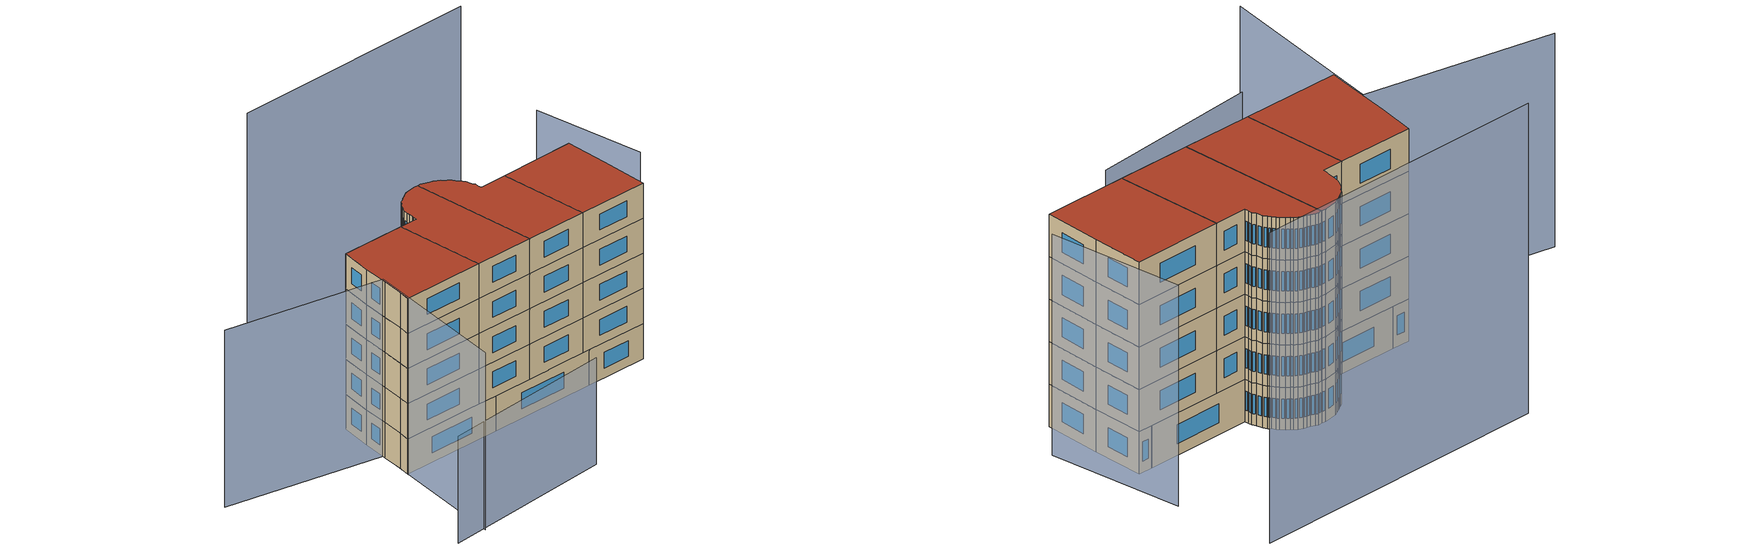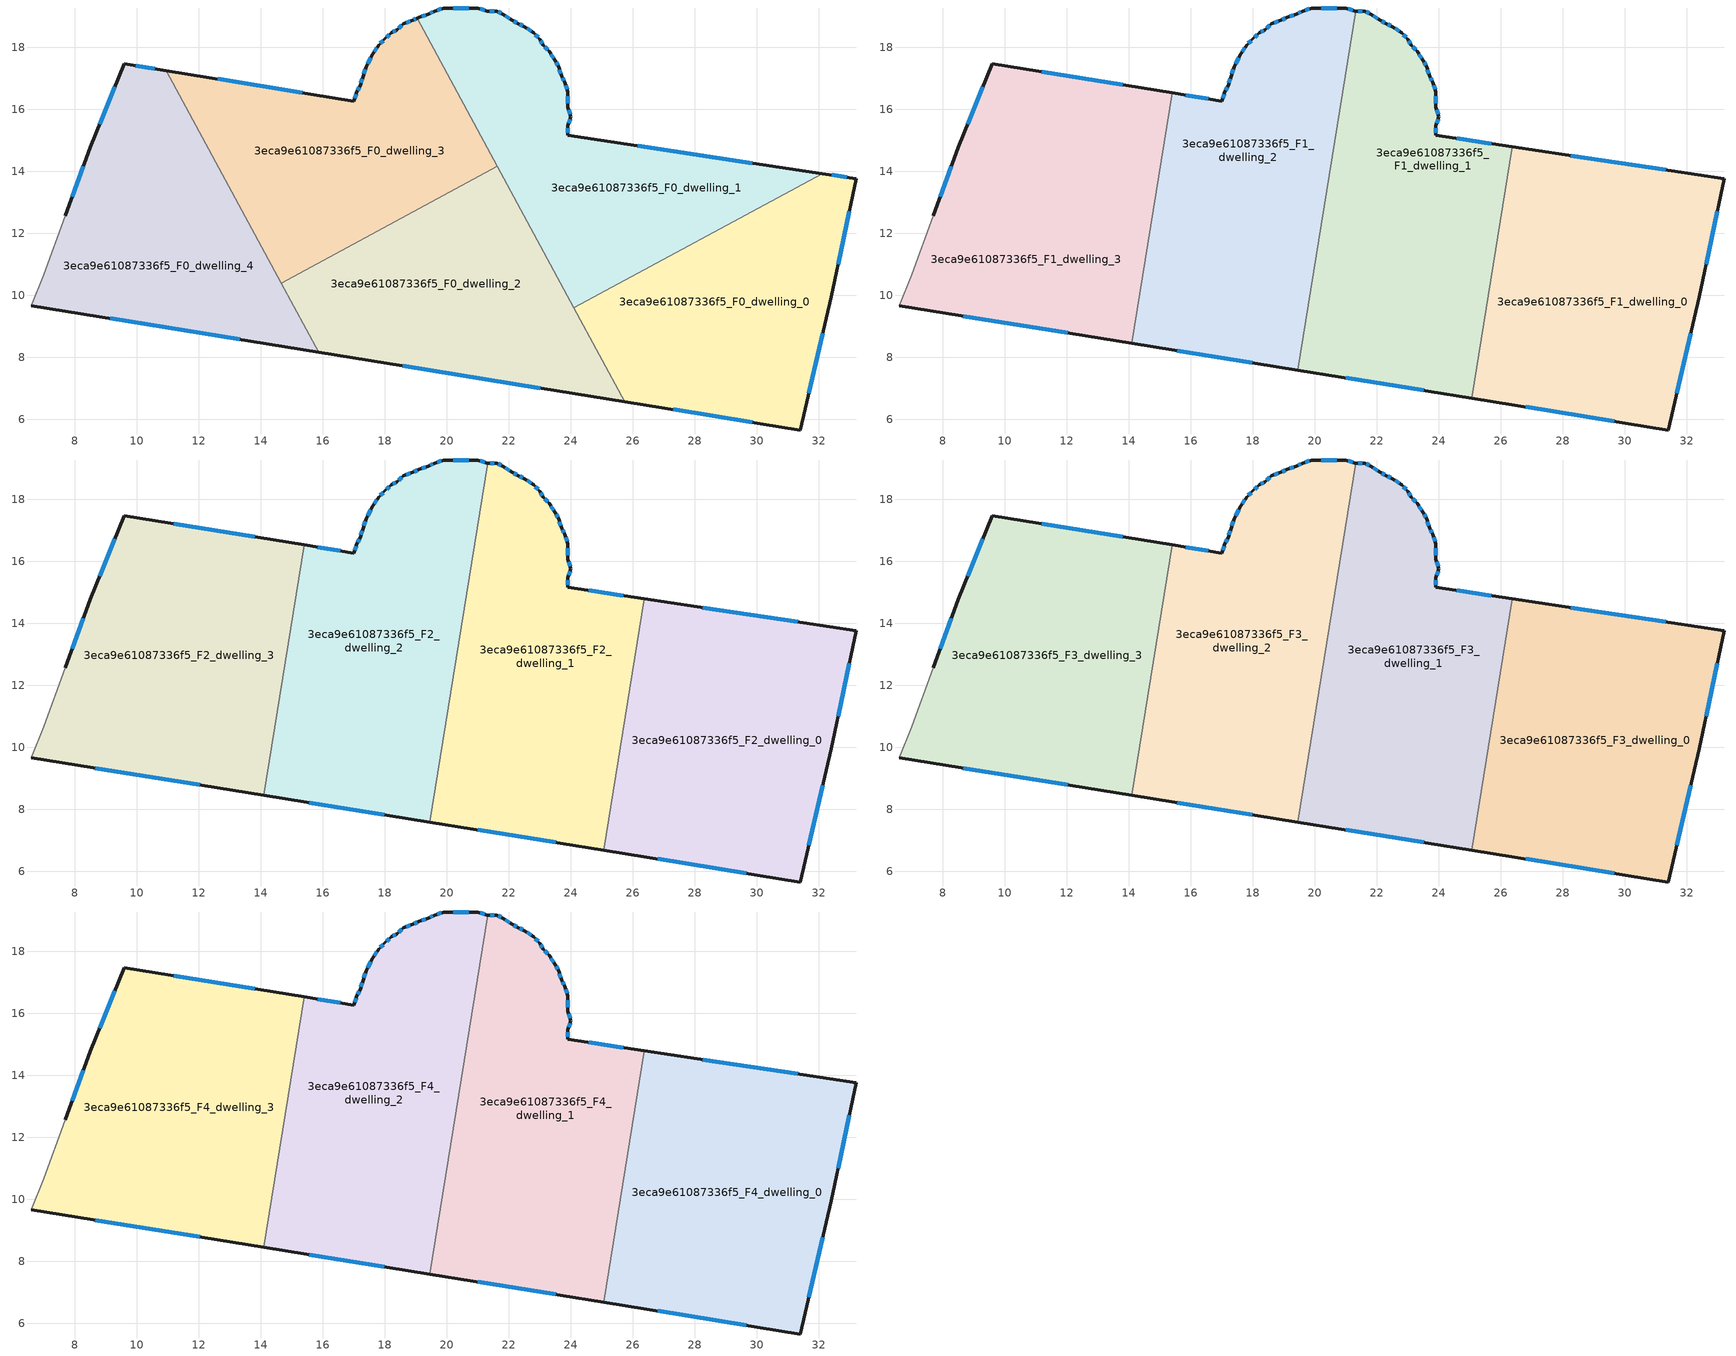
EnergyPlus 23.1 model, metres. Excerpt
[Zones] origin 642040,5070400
3eca9e61087336f5_F0_dwelling_0
 floor ground (EU_floor_Construction): 33.22,13.76 32.42,9.96 31.42,5.65 25.74,6.57 24.11,9.59 32.11,13.92 z0
 wall outside (EU_wall_Construction): 25.74,6.57 31.42,5.65 32.42,9.96 33.22,13.76 32.11,13.92 z0:3
 wall to 3eca9e61087336f5_F0_dwelling_1 (EU_wall_Construction): 32.11,13.92 24.11,9.59 z0:3
 wall to 3eca9e61087336f5_F0_dwelling_2 (EU_wall_Construction): 24.11,9.59 25.74,6.57 z0:3
 window (EU_Window_Construction): 31.69,6.84 32.14,8.77 / 27.31,6.32 29.85,5.9 / 32.91,13.8 32.42,13.88 / 32.64,11 33,12.71 z0.83:2.17
3eca9e61087336f5_F0_dwelling_1
 floor ground (EU_floor_Construction): 32.11,13.92 24.11,9.59 19.05,18.94 19.11,18.97 19.41,19.07 19.61,19.17 19.91,19.26 21.01,19.27 21.31,19.17 21.61,19.17 21.81,19.07 22.11,18.87 22.31,18.76 22.51,18.66 22.81,18.46 23.01,18.26 23.11,18.07 23.31,17.86 23.51,17.56 23.61,17.36 23.71,17.06 23.81,16.86 23.91,16.56 23.91,16.06 24.01,15.76 23.91,15.46 23.91,15.16 z0
 wall outside (EU_wall_Construction): 32.11,13.92 23.91,15.16 23.91,15.46 24.01,15.76 23.91,16.06 23.91,16.56 23.81,16.86 23.71,17.06 23.61,17.36 23.51,17.56 23.31,17.86 23.11,18.07 23.01,18.26 22.81,18.46 22.51,18.66 22.31,18.76 22.11,18.87 21.81,19.07 21.61,19.17 21.31,19.17 21.01,19.27 19.91,19.26 19.61,19.17 19.41,19.07 19.11,18.97 19.05,18.94 z0:3
 wall to 3eca9e61087336f5_F0_dwelling_3 (EU_wall_Construction): 19.05,18.94 21.64,14.16 z0:3
 wall to 3eca9e61087336f5_F0_dwelling_2 (EU_wall_Construction): 21.64,14.16 24.11,9.59 z0:3
 window (EU_Window_Construction): 23.58,17.42 23.54,17.51 / 23.68,17.15 23.64,17.28 / 23.78,16.92 23.74,17.01 / 23.88,16.64 23.84,16.78 / 23.91,16.2 23.91,16.42 / 23.98,15.84 23.94,15.98 / 23.94,15.54 23.98,15.68 / 23.91,15.24 23.91,15.38 / 29.86,14.27 26.17,14.82 / 19.33,19.04 19.19,18.99 / 19.55,19.14 19.47,19.09 / 19.83,19.24 19.69,19.19 / 20.71,19.27 20.21,19.27 / 21.23,19.19 21.09,19.24 / 21.53,19.17 21.39,19.17 / 21.76,19.09 21.67,19.14 / 22.03,18.92 21.89,19.01 / 22.26,18.79 22.17,18.84 / 22.46,18.69 22.37,18.74 / 22.73,18.52 22.59,18.61 / 22.96,18.32 22.87,18.41 / 23.08,18.12 23.04,18.21 / 23.26,17.92 23.17,18.01 / 23.46,17.65 23.37,17.78 z0.83:2.17
3eca9e61087336f5_F0_dwelling_2
 floor ground (EU_floor_Construction): 21.64,14.16 25.74,6.57 15.88,8.16 14.67,10.39 z0
 wall outside (EU_wall_Construction): 15.88,8.16 25.74,6.57 z0:3
 wall to 3eca9e61087336f5_F0_dwelling_3 (EU_wall_Construction): 21.64,14.16 14.67,10.39 z0:3
 wall to 3eca9e61087336f5_F0_dwelling_4 (EU_wall_Construction): 14.67,10.39 15.88,8.16 z0:3
 window (EU_Window_Construction): 18.59,7.72 23.03,7.01 z0.83:2.17
 ceiling adiabatic (EU_roof_Construction): 25.06,6.68 25.21,7.57 21.64,14.16 20.42,13.5 19.46,7.58 z3
3eca9e61087336f5_F0_dwelling_3
 floor ground (EU_floor_Construction): 19.05,18.94 21.64,14.16 14.67,10.39 10.96,17.25 17.01,16.26 17.11,16.56 17.21,16.76 17.31,17.07 17.41,17.37 17.61,17.76 17.81,18.07 18.01,18.27 18.21,18.47 18.41,18.57 18.61,18.76 18.91,18.87 z0
 wall outside (EU_wall_Construction): 19.05,18.94 18.91,18.87 18.61,18.76 18.41,18.57 18.21,18.47 18.01,18.27 17.81,18.07 17.61,17.76 17.41,17.37 17.31,17.07 17.21,16.76 17.11,16.56 17.01,16.26 10.96,17.25 z0:3
 wall to 3eca9e61087336f5_F0_dwelling_4 (EU_wall_Construction): 10.96,17.25 14.67,10.39 z0:3
 window (EU_Window_Construction): 17.08,16.48 17.03,16.35 / 17.18,16.71 17.13,16.62 / 17.28,16.98 17.24,16.85 / 17.38,17.28 17.33,17.15 / 17.55,17.65 17.46,17.48 / 17.75,17.98 17.66,17.85 / 17.95,18.21 17.86,18.12 / 18.15,18.41 18.06,18.32 / 18.35,18.54 18.26,18.49 / 18.55,18.71 18.46,18.62 / 18.83,18.84 18.69,18.79 / 19.01,18.92 18.95,18.88 / 15.34,16.53 12.62,16.98 z0.83:2.17
 ceiling adiabatic (EU_roof_Construction): 21.64,14.16 20.78,15.74 20.42,13.5 z3; 14.47,10.76 15.4,16.52 10.96,17.25 z3
3eca9e61087336f5_F0_dwelling_4
 floor ground (EU_floor_Construction): 10.96,17.25 15.88,8.16 6.6,9.66 7,10.66 7.7,12.56 8.5,14.77 9.6,17.47 z0
 wall outside (EU_wall_Construction): 10.96,17.25 9.6,17.47 8.5,14.77 7.7,12.56 / 6.6,9.66 15.88,8.16 z0:3
 wall adiabatic (EU_wall_Construction): 7.7,12.56 7,10.66 6.6,9.66 z0:3
 window (EU_Window_Construction): 9.3,16.72 8.8,15.51 / 10.58,17.31 9.98,17.41 / 9.15,9.25 13.32,8.58 / 8.28,14.16 7.92,13.17 z0.83:2.17
3eca9e61087336f5_F1_dwelling_0
 floor to 3eca9e61087336f5_F0_dwelling_0 (EU_floor_Construction): 33.22,13.76 32.42,9.96 31.42,5.65 25.74,6.57 25.21,7.57 25.67,10.44 32.11,13.92 z3
 floor to 3eca9e61087336f5_F0_dwelling_1 (EU_floor_Construction): 32.11,13.92 25.67,10.44 26.37,14.79 z3
 floor to 3eca9e61087336f5_F0_dwelling_2 (EU_floor_Construction): 25.21,7.57 25.74,6.57 25.06,6.68 z3
 wall outside (EU_wall_Construction): 25.06,6.68 31.42,5.65 32.42,9.96 33.22,13.76 26.37,14.79 z3:6
 wall to 3eca9e61087336f5_F1_dwelling_1 (EU_wall_Construction): 26.37,14.79 25.06,6.68 z3:6
 window (EU_Window_Construction): 26.81,6.4 29.67,5.93 / 31.33,14.04 28.26,14.51 / 32.64,11 33,12.71 / 31.69,6.84 32.14,8.77 z3.83:5.17
3eca9e61087336f5_F1_dwelling_1
 floor to 3eca9e61087336f5_F0_dwelling_1 (EU_floor_Construction): 23.51,17.56 23.61,17.36 23.71,17.06 23.81,16.86 23.91,16.56 23.91,16.06 24.01,15.76 23.91,15.46 23.91,15.16 26.37,14.79 25.67,10.44 24.11,9.59 20.78,15.74 21.33,19.17 21.61,19.17 21.81,19.07 22.11,18.87 22.31,18.76 22.51,18.66 22.81,18.46 23.01,18.26 23.11,18.07 23.31,17.86 z3
 floor to 3eca9e61087336f5_F0_dwelling_0 (EU_floor_Construction): 25.67,10.44 25.21,7.57 24.11,9.59 z3
 floor adiabatic (EU_floor_Construction): 20.78,15.74 25.21,7.57 25.06,6.68 19.46,7.58 z3
 wall outside (EU_wall_Construction): 26.37,14.79 23.91,15.16 23.91,15.46 24.01,15.76 23.91,16.06 23.91,16.56 23.81,16.86 23.71,17.06 23.61,17.36 23.51,17.56 23.31,17.86 23.11,18.07 23.01,18.26 22.81,18.46 22.51,18.66 22.31,18.76 22.11,18.87 21.81,19.07 21.61,19.17 21.33,19.17 / 19.46,7.58 25.06,6.68 z3:6
 wall to 3eca9e61087336f5_F1_dwelling_2 (EU_wall_Construction): 21.33,19.17 19.46,7.58 z3:6
 window (EU_Window_Construction): 22.26,18.79 22.17,18.84 / 22.46,18.69 22.37,18.74 / 22.73,18.52 22.59,18.61 / 22.96,18.32 22.87,18.41 / 23.08,18.12 23.04,18.21 / 23.26,17.92 23.17,18.01 / 23.46,17.65 23.37,17.78 / 23.58,17.42 23.54,17.51 / 23.68,17.15 23.64,17.28 / 23.78,16.92 23.74,17.01 / 23.88,16.64 23.84,16.78 / 23.91,16.2 23.91,16.42 / 23.98,15.84 23.94,15.98 / 23.94,15.54 23.98,15.68 / 23.91,15.24 23.91,15.38 / 25.7,14.89 24.59,15.06 / 21,7.33 23.52,6.93 / 21.54,19.17 21.41,19.17 / 21.76,19.09 21.67,19.14 / 22.03,18.92 21.89,19.01 z3.83:5.17
3eca9e61087336f5_F1_dwelling_2
 floor to 3eca9e61087336f5_F0_dwelling_2 (EU_floor_Construction): 20.42,13.5 19.46,7.58 15.88,8.16 14.67,10.39 z3
 floor to 3eca9e61087336f5_F0_dwelling_1 (EU_floor_Construction): 21.33,19.17 20.78,15.74 19.05,18.94 19.11,18.97 19.41,19.07 19.61,19.17 19.91,19.26 21.01,19.27 21.31,19.17 z3
 floor to 3eca9e61087336f5_F0_dwelling_4 (EU_floor_Construction): 14.47,10.76 15.88,8.16 14.1,8.45 z3
 floor to 3eca9e61087336f5_F0_dwelling_3 (EU_floor_Construction): 19.05,18.94 20.78,15.74 20.42,13.5 14.67,10.39 14.47,10.76 15.4,16.52 17.01,16.26 17.11,16.56 17.21,16.76 17.31,17.07 17.41,17.37 17.61,17.76 17.81,18.07 18.01,18.27 18.21,18.47 18.41,18.57 18.61,18.76 18.91,18.87 z3
 wall outside (EU_wall_Construction): 21.33,19.17 21.31,19.17 21.01,19.27 19.91,19.26 19.61,19.17 19.41,19.07 19.11,18.97 18.91,18.87 18.61,18.76 18.41,18.57 18.21,18.47 18.01,18.27 17.81,18.07 17.61,17.76 17.41,17.37 17.31,17.07 17.21,16.76 17.11,16.56 17.01,16.26 15.4,16.53 / 14.1,8.45 19.46,7.58 z3:6
 wall to 3eca9e61087336f5_F1_dwelling_3 (EU_wall_Construction): 15.4,16.53 14.1,8.45 z3:6
 window (EU_Window_Construction): 17.28,16.98 17.24,16.85 / 17.38,17.28 17.33,17.15 / 17.55,17.65 17.46,17.48 / 17.75,17.98 17.66,17.85 / 17.95,18.21 17.86,18.12 / 18.15,18.41 18.06,18.32 / 18.35,18.54 18.26,18.49 / 18.55,18.71 18.46,18.62 / 18.83,18.84 18.69,18.79 / 19.05,18.94 18.96,18.89 / 19.33,19.04 19.19,18.99 / 19.55,19.14 19.47,19.09 / 19.83,19.24 19.69,19.19 / 20.71,19.27 20.21,19.27 / 21.23,19.19 21.09,19.24 / 15.57,8.21 17.99,7.82 / 16.57,16.34 15.84,16.45 / 17.08,16.48 17.03,16.35 / 17.18,16.71 17.13,16.62 z3.83:5.17
3eca9e61087336f5_F1_dwelling_3
 floor to 3eca9e61087336f5_F0_dwelling_4 (EU_floor_Construction): 10.96,17.25 14.47,10.76 14.1,8.45 6.6,9.66 7,10.66 7.7,12.56 8.5,14.77 9.6,17.47 z3
 floor adiabatic (EU_floor_Construction): 15.4,16.52 14.47,10.76 10.96,17.25 z3
 wall outside (EU_wall_Construction): 15.4,16.53 9.6,17.47 8.5,14.77 7.7,12.56 / 6.6,9.66 14.1,8.45 z3:6
 wall adiabatic (EU_wall_Construction): 7.7,12.56 7,10.66 6.6,9.66 z3:6
 window (EU_Window_Construction): 9.3,16.72 8.8,15.51 / 13.81,16.78 11.2,17.21 / 8.66,9.33 12.03,8.78 / 8.28,14.16 7.92,13.17 z3.83:5.17
3eca9e61087336f5_F2_dwelling_0
 floor to 3eca9e61087336f5_F1_dwelling_0 (EU_floor_Construction): 33.22,13.76 32.42,9.96 31.42,5.65 25.06,6.68 26.37,14.79 z6
 wall outside (EU_wall_Construction): 25.06,6.68 31.42,5.65 32.42,9.96 33.22,13.76 26.37,14.79 z6:9
 wall to 3eca9e61087336f5_F2_dwelling_1 (EU_wall_Construction): 26.37,14.79 25.06,6.68 z6:9
 window (EU_Window_Construction): 26.81,6.4 29.67,5.93 / 31.33,14.04 28.26,14.51 / 32.64,11 33,12.71 / 31.69,6.84 32.14,8.77 z6.83:8.17
3eca9e61087336f5_F2_dwelling_1
 floor to 3eca9e61087336f5_F1_dwelling_1 (EU_floor_Construction): 23.51,17.56 23.61,17.36 23.71,17.06 23.81,16.86 23.91,16.56 23.91,16.06 24.01,15.76 23.91,15.46 23.91,15.16 26.37,14.79 25.06,6.68 19.46,7.58 21.33,19.17 21.61,19.17 21.81,19.07 22.11,18.87 22.31,18.76 22.51,18.66 22.81,18.46 23.01,18.26 23.11,18.07 23.31,17.86 z6
 wall outside (EU_wall_Construction): 26.37,14.79 23.91,15.16 23.91,15.46 24.01,15.76 23.91,16.06 23.91,16.56 23.81,16.86 23.71,17.06 23.61,17.36 23.51,17.56 23.31,17.86 23.11,18.07 23.01,18.26 22.81,18.46 22.51,18.66 22.31,18.76 22.11,18.87 21.81,19.07 21.61,19.17 21.33,19.17 / 19.46,7.58 25.06,6.68 z6:9
 wall to 3eca9e61087336f5_F2_dwelling_2 (EU_wall_Construction): 21.33,19.17 19.46,7.58 z6:9
 window (EU_Window_Construction): 22.26,18.79 22.17,18.84 / 22.46,18.69 22.37,18.74 / 22.73,18.52 22.59,18.61 / 22.96,18.32 22.87,18.41 / 23.08,18.12 23.04,18.21 / 23.26,17.92 23.17,18.01 / 23.46,17.65 23.37,17.78 / 23.58,17.42 23.54,17.51 / 23.68,17.15 23.64,17.28 / 23.78,16.92 23.74,17.01 / 23.88,16.64 23.84,16.78 / 23.91,16.2 23.91,16.42 / 23.98,15.84 23.94,15.98 / 23.94,15.54 23.98,15.68 / 23.91,15.24 23.91,15.38 / 25.7,14.89 24.59,15.06 / 21,7.33 23.52,6.93 / 21.54,19.17 21.41,19.17 / 21.76,19.09 21.67,19.14 / 22.03,18.92 21.89,19.01 z6.83:8.17
3eca9e61087336f5_F2_dwelling_2
 floor to 3eca9e61087336f5_F1_dwelling_2 (EU_floor_Construction): 21.33,19.17 19.46,7.58 14.1,8.45 15.4,16.53 17.01,16.26 17.11,16.56 17.21,16.76 17.31,17.07 17.41,17.37 17.61,17.76 17.81,18.07 18.01,18.27 18.21,18.47 18.41,18.57 18.61,18.76 18.91,18.87 19.11,18.97 19.41,19.07 19.61,19.17 19.91,19.26 21.01,19.27 21.31,19.17 z6
 wall outside (EU_wall_Construction): 21.33,19.17 21.31,19.17 21.01,19.27 19.91,19.26 19.61,19.17 19.41,19.07 19.11,18.97 18.91,18.87 18.61,18.76 18.41,18.57 18.21,18.47 18.01,18.27 17.81,18.07 17.61,17.76 17.41,17.37 17.31,17.07 17.21,16.76 17.11,16.56 17.01,16.26 15.4,16.53 / 14.1,8.45 19.46,7.58 z6:9
 wall to 3eca9e61087336f5_F2_dwelling_3 (EU_wall_Construction): 15.4,16.53 14.1,8.45 z6:9
 window (EU_Window_Construction): 17.28,16.98 17.24,16.85 / 17.38,17.28 17.33,17.15 / 17.55,17.65 17.46,17.48 / 17.75,17.98 17.66,17.85 / 17.95,18.21 17.86,18.12 / 18.15,18.41 18.06,18.32 / 18.35,18.54 18.26,18.49 / 18.55,18.71 18.46,18.62 / 18.83,18.84 18.69,18.79 / 19.05,18.94 18.96,18.89 / 19.33,19.04 19.19,18.99 / 19.55,19.14 19.47,19.09 / 19.83,19.24 19.69,19.19 / 20.71,19.27 20.21,19.27 / 21.23,19.19 21.09,19.24 / 15.57,8.21 17.99,7.82 / 16.57,16.34 15.84,16.45 / 17.08,16.48 17.03,16.35 / 17.18,16.71 17.13,16.62 z6.83:8.17
3eca9e61087336f5_F2_dwelling_3
 floor to 3eca9e61087336f5_F1_dwelling_3 (EU_floor_Construction): 15.4,16.53 14.1,8.45 6.6,9.66 7,10.66 7.7,12.56 8.5,14.77 9.6,17.47 z6
 wall outside (EU_wall_Construction): 15.4,16.53 9.6,17.47 8.5,14.77 7.7,12.56 / 6.6,9.66 14.1,8.45 z6:9
 wall adiabatic (EU_wall_Construction): 7.7,12.56 7,10.66 6.6,9.66 z6:9
 window (EU_Window_Construction): 9.3,16.72 8.8,15.51 / 13.81,16.78 11.2,17.21 / 8.66,9.33 12.03,8.78 / 8.28,14.16 7.92,13.17 z6.83:8.17
3eca9e61087336f5_F3_dwelling_0
 floor to 3eca9e61087336f5_F2_dwelling_0 (EU_floor_Construction): 33.22,13.76 32.42,9.96 31.42,5.65 25.06,6.68 26.37,14.79 z9
 wall outside (EU_wall_Construction): 25.06,6.68 31.42,5.65 32.42,9.96 33.22,13.76 26.37,14.79 z9:12
 wall to 3eca9e61087336f5_F3_dwelling_1 (EU_wall_Construction): 26.37,14.79 25.06,6.68 z9:12
 window (EU_Window_Construction): 26.81,6.4 29.67,5.93 / 31.33,14.04 28.26,14.51 / 32.64,11 33,12.71 / 31.69,6.84 32.14,8.77 z9.83:11.17
3eca9e61087336f5_F3_dwelling_1
 floor to 3eca9e61087336f5_F2_dwelling_1 (EU_floor_Construction): 23.51,17.56 23.61,17.36 23.71,17.06 23.81,16.86 23.91,16.56 23.91,16.06 24.01,15.76 23.91,15.46 23.91,15.16 26.37,14.79 25.06,6.68 19.46,7.58 21.33,19.17 21.61,19.17 21.81,19.07 22.11,18.87 22.31,18.76 22.51,18.66 22.81,18.46 23.01,18.26 23.11,18.07 23.31,17.86 z9
 wall outside (EU_wall_Construction): 26.37,14.79 23.91,15.16 23.91,15.46 24.01,15.76 23.91,16.06 23.91,16.56 23.81,16.86 23.71,17.06 23.61,17.36 23.51,17.56 23.31,17.86 23.11,18.07 23.01,18.26 22.81,18.46 22.51,18.66 22.31,18.76 22.11,18.87 21.81,19.07 21.61,19.17 21.33,19.17 / 19.46,7.58 25.06,6.68 z9:12
 wall to 3eca9e61087336f5_F3_dwelling_2 (EU_wall_Construction): 21.33,19.17 19.46,7.58 z9:12
 window (EU_Window_Construction): 22.26,18.79 22.17,18.84 / 22.46,18.69 22.37,18.74 / 22.73,18.52 22.59,18.61 / 22.96,18.32 22.87,18.41 / 23.08,18.12 23.04,18.21 / 23.26,17.92 23.17,18.01 / 23.46,17.65 23.37,17.78 / 23.58,17.42 23.54,17.51 / 23.68,17.15 23.64,17.28 / 23.78,16.92 23.74,17.01 / 23.88,16.64 23.84,16.78 / 23.91,16.2 23.91,16.42 / 23.98,15.84 23.94,15.98 / 23.94,15.54 23.98,15.68 / 23.91,15.24 23.91,15.38 / 25.7,14.89 24.59,15.06 / 21,7.33 23.52,6.93 / 21.54,19.17 21.41,19.17 / 21.76,19.09 21.67,19.14 / 22.03,18.92 21.89,19.01 z9.83:11.17
3eca9e61087336f5_F3_dwelling_2
 floor to 3eca9e61087336f5_F2_dwelling_2 (EU_floor_Construction): 21.33,19.17 19.46,7.58 14.1,8.45 15.4,16.53 17.01,16.26 17.11,16.56 17.21,16.76 17.31,17.07 17.41,17.37 17.61,17.76 17.81,18.07 18.01,18.27 18.21,18.47 18.41,18.57 18.61,18.76 18.91,18.87 19.11,18.97 19.41,19.07 19.61,19.17 19.91,19.26 21.01,19.27 21.31,19.17 z9
 wall outside (EU_wall_Construction): 21.33,19.17 21.31,19.17 21.01,19.27 19.91,19.26 19.61,19.17 19.41,19.07 19.11,18.97 18.91,18.87 18.61,18.76 18.41,18.57 18.21,18.47 18.01,18.27 17.81,18.07 17.61,17.76 17.41,17.37 17.31,17.07 17.21,16.76 17.11,16.56 17.01,16.26 15.4,16.53 / 14.1,8.45 19.46,7.58 z9:12
 wall to 3eca9e61087336f5_F3_dwelling_3 (EU_wall_Construction): 15.4,16.53 14.1,8.45 z9:12
 window (EU_Window_Construction): 17.28,16.98 17.24,16.85 / 17.38,17.28 17.33,17.15 / 17.55,17.65 17.46,17.48 / 17.75,17.98 17.66,17.85 / 17.95,18.21 17.86,18.12 / 18.15,18.41 18.06,18.32 / 18.35,18.54 18.26,18.49 / 18.55,18.71 18.46,18.62 / 18.83,18.84 18.69,18.79 / 19.05,18.94 18.96,18.89 / 19.33,19.04 19.19,18.99 / 19.55,19.14 19.47,19.09 / 19.83,19.24 19.69,19.19 / 20.71,19.27 20.21,19.27 / 21.23,19.19 21.09,19.24 / 15.57,8.21 17.99,7.82 / 16.57,16.34 15.84,16.45 / 17.08,16.48 17.03,16.35 / 17.18,16.71 17.13,16.62 z9.83:11.17
3eca9e61087336f5_F3_dwelling_3
 floor to 3eca9e61087336f5_F2_dwelling_3 (EU_floor_Construction): 15.4,16.53 14.1,8.45 6.6,9.66 7,10.66 7.7,12.56 8.5,14.77 9.6,17.47 z9
 wall outside (EU_wall_Construction): 15.4,16.53 9.6,17.47 8.5,14.77 7.7,12.56 / 6.6,9.66 14.1,8.45 z9:12
 wall adiabatic (EU_wall_Construction): 7.7,12.56 7,10.66 6.6,9.66 z9:12
 window (EU_Window_Construction): 9.3,16.72 8.8,15.51 / 13.81,16.78 11.2,17.21 / 8.66,9.33 12.03,8.78 / 8.28,14.16 7.92,13.17 z9.83:11.17
3eca9e61087336f5_F4_dwelling_0
 floor to 3eca9e61087336f5_F3_dwelling_0 (EU_floor_Construction): 33.22,13.76 32.42,9.96 31.42,5.65 25.06,6.68 26.37,14.79 z12
 wall outside (EU_wall_Construction): 25.06,6.68 31.42,5.65 32.42,9.96 33.22,13.76 26.37,14.79 z12:15
 wall to 3eca9e61087336f5_F4_dwelling_1 (EU_wall_Construction): 26.37,14.79 25.06,6.68 z12:15
 window (EU_Window_Construction): 26.81,6.4 29.67,5.93 / 31.33,14.04 28.26,14.51 / 32.64,11 33,12.71 / 31.69,6.84 32.14,8.77 z12.83:14.17
 roof outside (EU_roof_Construction): 31.42,5.65 32.42,9.96 33.22,13.76 26.37,14.79 25.06,6.68 z15
3eca9e61087336f5_F4_dwelling_1
 floor to 3eca9e61087336f5_F3_dwelling_1 (EU_floor_Construction): 23.51,17.56 23.61,17.36 23.71,17.06 23.81,16.86 23.91,16.56 23.91,16.06 24.01,15.76 23.91,15.46 23.91,15.16 26.37,14.79 25.06,6.68 19.46,7.58 21.33,19.17 21.61,19.17 21.81,19.07 22.11,18.87 22.31,18.76 22.51,18.66 22.81,18.46 23.01,18.26 23.11,18.07 23.31,17.86 z12
 wall outside (EU_wall_Construction): 26.37,14.79 23.91,15.16 23.91,15.46 24.01,15.76 23.91,16.06 23.91,16.56 23.81,16.86 23.71,17.06 23.61,17.36 23.51,17.56 23.31,17.86 23.11,18.07 23.01,18.26 22.81,18.46 22.51,18.66 22.31,18.76 22.11,18.87 21.81,19.07 21.61,19.17 21.33,19.17 / 19.46,7.58 25.06,6.68 z12:15
 wall to 3eca9e61087336f5_F4_dwelling_2 (EU_wall_Construction): 21.33,19.17 19.46,7.58 z12:15
 window (EU_Window_Construction): 22.26,18.79 22.17,18.84 / 22.46,18.69 22.37,18.74 / 22.73,18.52 22.59,18.61 / 22.96,18.32 22.87,18.41 / 23.08,18.12 23.04,18.21 / 23.26,17.92 23.17,18.01 / 23.46,17.65 23.37,17.78 / 23.58,17.42 23.54,17.51 / 23.68,17.15 23.64,17.28 / 23.78,16.92 23.74,17.01 / 23.88,16.64 23.84,16.78 / 23.91,16.2 23.91,16.42 / 23.98,15.84 23.94,15.98 / 23.94,15.54 23.98,15.68 / 23.91,15.24 23.91,15.38 / 25.7,14.89 24.59,15.06 / 21,7.33 23.52,6.93 / 21.54,19.17 21.41,19.17 / 21.76,19.09 21.67,19.14 / 22.03,18.92 21.89,19.01 z12.83:14.17
 roof outside (EU_roof_Construction): 25.06,6.68 26.37,14.79 23.91,15.16 23.91,15.46 24.01,15.76 23.91,16.06 23.91,16.56 23.81,16.86 23.71,17.06 23.61,17.36 23.51,17.56 23.31,17.86 23.11,18.07 23.01,18.26 22.81,18.46 22.51,18.66 22.31,18.76 22.11,18.87 21.81,19.07 21.61,19.17 21.33,19.17 19.46,7.58 z15
3eca9e61087336f5_F4_dwelling_2
 floor to 3eca9e61087336f5_F3_dwelling_2 (EU_floor_Construction): 21.33,19.17 19.46,7.58 14.1,8.45 15.4,16.53 17.01,16.26 17.11,16.56 17.21,16.76 17.31,17.07 17.41,17.37 17.61,17.76 17.81,18.07 18.01,18.27 18.21,18.47 18.41,18.57 18.61,18.76 18.91,18.87 19.11,18.97 19.41,19.07 19.61,19.17 19.91,19.26 21.01,19.27 21.31,19.17 z12
 wall outside (EU_wall_Construction): 21.33,19.17 21.31,19.17 21.01,19.27 19.91,19.26 19.61,19.17 19.41,19.07 19.11,18.97 18.91,18.87 18.61,18.76 18.41,18.57 18.21,18.47 18.01,18.27 17.81,18.07 17.61,17.76 17.41,17.37 17.31,17.07 17.21,16.76 17.11,16.56 17.01,16.26 15.4,16.53 / 14.1,8.45 19.46,7.58 z12:15
 wall to 3eca9e61087336f5_F4_dwelling_3 (EU_wall_Construction): 15.4,16.53 14.1,8.45 z12:15
 window (EU_Window_Construction): 17.28,16.98 17.24,16.85 / 17.38,17.28 17.33,17.15 / 17.55,17.65 17.46,17.48 / 17.75,17.98 17.66,17.85 / 17.95,18.21 17.86,18.12 / 18.15,18.41 18.06,18.32 / 18.35,18.54 18.26,18.49 / 18.55,18.71 18.46,18.62 / 18.83,18.84 18.69,18.79 / 19.05,18.94 18.96,18.89 / 19.33,19.04 19.19,18.99 / 19.55,19.14 19.47,19.09 / 19.83,19.24 19.69,19.19 / 20.71,19.27 20.21,19.27 / 21.23,19.19 21.09,19.24 / 15.57,8.21 17.99,7.82 / 16.57,16.34 15.84,16.45 / 17.08,16.48 17.03,16.35 / 17.18,16.71 17.13,16.62 z12.83:14.17
 roof outside (EU_roof_Construction): 19.46,7.58 21.33,19.17 21.31,19.17 21.01,19.27 19.91,19.26 19.61,19.17 19.41,19.07 19.11,18.97 18.91,18.87 18.61,18.76 18.41,18.57 18.21,18.47 18.01,18.27 17.81,18.07 17.61,17.76 17.41,17.37 17.31,17.07 17.21,16.76 17.11,16.56 17.01,16.26 15.4,16.53 14.1,8.45 z15
3eca9e61087336f5_F4_dwelling_3
 floor to 3eca9e61087336f5_F3_dwelling_3 (EU_floor_Construction): 15.4,16.53 14.1,8.45 6.6,9.66 7,10.66 7.7,12.56 8.5,14.77 9.6,17.47 z12
 wall outside (EU_wall_Construction): 15.4,16.53 9.6,17.47 8.5,14.77 7.7,12.56 / 6.6,9.66 14.1,8.45 z12:15
 wall adiabatic (EU_wall_Construction): 7.7,12.56 7,10.66 6.6,9.66 z12:15
 window (EU_Window_Construction): 9.3,16.72 8.8,15.51 / 13.81,16.78 11.2,17.21 / 8.66,9.33 12.03,8.78 / 8.28,14.16 7.92,13.17 z12.83:14.17
 roof outside (EU_roof_Construction): 14.1,8.45 15.4,16.53 9.6,17.47 8.5,14.77 7.7,12.56 7,10.66 6.6,9.66 z15
shading: 0.07,0.39 16,-0.95 z0:9.1; -5.51,17.87 7.81,12.77 / 7.81,12.77 2.9,-0.04 z0:15.1; 34.32,7.95 35.15,18.07 z0:15.6; 35.73,25.44 12.91,28.87 z0:21.9
[Building]
EU S2 Campaign: North Axis=0; Terrain=City; Solar Distribution=FullExterior
[Site:Location]
Lyon-Bron: Latitude=45.75; Longitude=5; Time Zone=1; Elevation=198
[SizingPeriod:WeatherFileDays]
AnnualSizingPeriod: Begin Month=1; Begin Day of Month=1; End Month=12; End Day of Month=31; Day of Week for Start Day=Monday; Use Weather File Daylight Saving Period=No; Use Weather File Rain and Snow Indicators=No
[MATERIAL]
EU_InternalMass_Material: Roughness=MediumRough; Thickness=0.1; Conductivity=1; Density=1800; Specific Heat=900; Thermal Absorptance=0.9; Solar Absorptance=0.7; Visible Absorptance=0.7
[MATERIAL:NOMASS] Roughness=MediumRough; Thermal Absorptance=0.9; Solar Absorptance=0.7; Visible Absorptance=0.7
Name | Thermal Resistance
EU_wall_NoMass | 0.87146
EU_roof_NoMass | 0.842276
EU_floor_NoMass | 0.496999
[WINDOWMATERIAL:SIMPLEGLAZINGSYSTEM]
EU_Window_SimpleGlazing: UFactor=2.2525; Solar Heat Gain Coefficient=0.76; Visible Transmittance=0.76
[CONSTRUCTION]
EU_wall_Construction: EU_wall_NoMass
EU_roof_Construction: EU_roof_NoMass
EU_floor_Construction: EU_floor_NoMass
EU_Window_Construction: EU_Window_SimpleGlazing
EU_InternalMass_Construction: EU_InternalMass_Material
[ZONE] Type=1; Multiplier=1; Ceiling Height=autocalculate; Floor Area=autocalculate; Part of Total Floor Area=Yes
Name | Volume
3eca9e61087336f5_F0_dwelling_0 | 132.699
3eca9e61087336f5_F1_dwelling_0; 3eca9e61087336f5_F2_dwelling_0; 3eca9e61087336f5_F3_dwelling_0; 3eca9e61087336f5_F4_dwelling_0 | 165.876
3eca9e61087336f5_F0_dwelling_1; 3eca9e61087336f5_F0_dwelling_4 | 132.702
3eca9e61087336f5_F1_dwelling_1; 3eca9e61087336f5_F2_dwelling_1; 3eca9e61087336f5_F3_dwelling_1; 3eca9e61087336f5_F4_dwelling_1 | 165.891
3eca9e61087336f5_F0_dwelling_2 | 132.716
3eca9e61087336f5_F1_dwelling_2; 3eca9e61087336f5_F2_dwelling_2; 3eca9e61087336f5_F3_dwelling_2; 3eca9e61087336f5_F4_dwelling_2 | 165.892
3eca9e61087336f5_F0_dwelling_3 | 132.713
3eca9e61087336f5_F1_dwelling_3; 3eca9e61087336f5_F2_dwelling_3; 3eca9e61087336f5_F3_dwelling_3; 3eca9e61087336f5_F4_dwelling_3 | 165.875
[INTERNALMASS] Construction=EU_InternalMass_Construction
Name | Zone or ZoneList | Surface Area
3eca9e61087336f5_F0_dwelling_0_EU_InternalMass | 3eca9e61087336f5_F0_dwelling_0 | 44.233
3eca9e61087336f5_F0_dwelling_1_EU_InternalMass | 3eca9e61087336f5_F0_dwelling_1 | 44.2343
3eca9e61087336f5_F0_dwelling_2_EU_InternalMass | 3eca9e61087336f5_F0_dwelling_2 | 44.2363
3eca9e61087336f5_F0_dwelling_3_EU_InternalMass | 3eca9e61087336f5_F0_dwelling_3 | 44.2368
3eca9e61087336f5_F0_dwelling_4_EU_InternalMass | 3eca9e61087336f5_F0_dwelling_4 | 44.2342
3eca9e61087336f5_F1_dwelling_0_EU_InternalMass | 3eca9e61087336f5_F1_dwelling_0 | 55.292
3eca9e61087336f5_F1_dwelling_1_EU_InternalMass | 3eca9e61087336f5_F1_dwelling_1 | 55.2968
3eca9e61087336f5_F1_dwelling_2_EU_InternalMass | 3eca9e61087336f5_F1_dwelling_2 | 55.2968
3eca9e61087336f5_F1_dwelling_3_EU_InternalMass | 3eca9e61087336f5_F1_dwelling_3 | 55.2921
3eca9e61087336f5_F2_dwelling_0_EU_InternalMass | 3eca9e61087336f5_F2_dwelling_0 | 55.292
3eca9e61087336f5_F2_dwelling_1_EU_InternalMass | 3eca9e61087336f5_F2_dwelling_1 | 55.2968
3eca9e61087336f5_F2_dwelling_2_EU_InternalMass | 3eca9e61087336f5_F2_dwelling_2 | 55.2968
3eca9e61087336f5_F2_dwelling_3_EU_InternalMass | 3eca9e61087336f5_F2_dwelling_3 | 55.2921
3eca9e61087336f5_F3_dwelling_0_EU_InternalMass | 3eca9e61087336f5_F3_dwelling_0 | 55.292
3eca9e61087336f5_F3_dwelling_1_EU_InternalMass | 3eca9e61087336f5_F3_dwelling_1 | 55.2968
3eca9e61087336f5_F3_dwelling_2_EU_InternalMass | 3eca9e61087336f5_F3_dwelling_2 | 55.2968
3eca9e61087336f5_F3_dwelling_3_EU_InternalMass | 3eca9e61087336f5_F3_dwelling_3 | 55.2921
3eca9e61087336f5_F4_dwelling_0_EU_InternalMass | 3eca9e61087336f5_F4_dwelling_0 | 55.292
3eca9e61087336f5_F4_dwelling_1_EU_InternalMass | 3eca9e61087336f5_F4_dwelling_1 | 55.2968
3eca9e61087336f5_F4_dwelling_2_EU_InternalMass | 3eca9e61087336f5_F4_dwelling_2 | 55.2968
3eca9e61087336f5_F4_dwelling_3_EU_InternalMass | 3eca9e61087336f5_F4_dwelling_3 | 55.2921
[OTHEREQUIPMENT] Fuel Type=Electricity; Design Level Calculation Method=Watts/Area; Power per Zone Floor Area=1; Fraction Latent=0; Fraction Radiant=0; Fraction Lost=0; Carbon Dioxide Generation Rate=0; EndUse Subcategory=EU_Step8_InternalGains
Name | Zone or ZoneList or Space or SpaceList | Schedule
EU_Step8_InternalGain_3eca9e61087336f5_F0_dwelling_0_f000 | 3eca9e61087336f5_F0_dwelling_0 | EU_Step8_GainSchedule_3eca9e61087336f5_F0_dwelling_0_f000
EU_Step8_InternalGain_3eca9e61087336f5_F0_dwelling_1_f000 | 3eca9e61087336f5_F0_dwelling_1 | EU_Step8_GainSchedule_3eca9e61087336f5_F0_dwelling_1_f000
EU_Step8_InternalGain_3eca9e61087336f5_F0_dwelling_2_f000 | 3eca9e61087336f5_F0_dwelling_2 | EU_Step8_GainSchedule_3eca9e61087336f5_F0_dwelling_2_f000
EU_Step8_InternalGain_3eca9e61087336f5_F0_dwelling_3_f000 | 3eca9e61087336f5_F0_dwelling_3 | EU_Step8_GainSchedule_3eca9e61087336f5_F0_dwelling_3_f000
EU_Step8_InternalGain_3eca9e61087336f5_F0_dwelling_4_f000 | 3eca9e61087336f5_F0_dwelling_4 | EU_Step8_GainSchedule_3eca9e61087336f5_F0_dwelling_4_f000
EU_Step8_InternalGain_3eca9e61087336f5_F1_dwelling_0_f000 | 3eca9e61087336f5_F1_dwelling_0 | EU_Step8_GainSchedule_3eca9e61087336f5_F1_dwelling_0_f000
EU_Step8_InternalGain_3eca9e61087336f5_F1_dwelling_1_f000 | 3eca9e61087336f5_F1_dwelling_1 | EU_Step8_GainSchedule_3eca9e61087336f5_F1_dwelling_1_f000
EU_Step8_InternalGain_3eca9e61087336f5_F1_dwelling_2_f000 | 3eca9e61087336f5_F1_dwelling_2 | EU_Step8_GainSchedule_3eca9e61087336f5_F1_dwelling_2_f000
EU_Step8_InternalGain_3eca9e61087336f5_F1_dwelling_3_f000 | 3eca9e61087336f5_F1_dwelling_3 | EU_Step8_GainSchedule_3eca9e61087336f5_F1_dwelling_3_f000
EU_Step8_InternalGain_3eca9e61087336f5_F2_dwelling_0_f000 | 3eca9e61087336f5_F2_dwelling_0 | EU_Step8_GainSchedule_3eca9e61087336f5_F2_dwelling_0_f000
EU_Step8_InternalGain_3eca9e61087336f5_F2_dwelling_1_f000 | 3eca9e61087336f5_F2_dwelling_1 | EU_Step8_GainSchedule_3eca9e61087336f5_F2_dwelling_1_f000
EU_Step8_InternalGain_3eca9e61087336f5_F2_dwelling_2_f000 | 3eca9e61087336f5_F2_dwelling_2 | EU_Step8_GainSchedule_3eca9e61087336f5_F2_dwelling_2_f000
EU_Step8_InternalGain_3eca9e61087336f5_F2_dwelling_3_f000 | 3eca9e61087336f5_F2_dwelling_3 | EU_Step8_GainSchedule_3eca9e61087336f5_F2_dwelling_3_f000
EU_Step8_InternalGain_3eca9e61087336f5_F3_dwelling_0_f000 | 3eca9e61087336f5_F3_dwelling_0 | EU_Step8_GainSchedule_3eca9e61087336f5_F3_dwelling_0_f000
EU_Step8_InternalGain_3eca9e61087336f5_F3_dwelling_1_f000 | 3eca9e61087336f5_F3_dwelling_1 | EU_Step8_GainSchedule_3eca9e61087336f5_F3_dwelling_1_f000
EU_Step8_InternalGain_3eca9e61087336f5_F3_dwelling_2_f000 | 3eca9e61087336f5_F3_dwelling_2 | EU_Step8_GainSchedule_3eca9e61087336f5_F3_dwelling_2_f000
EU_Step8_InternalGain_3eca9e61087336f5_F3_dwelling_3_f000 | 3eca9e61087336f5_F3_dwelling_3 | EU_Step8_GainSchedule_3eca9e61087336f5_F3_dwelling_3_f000
EU_Step8_InternalGain_3eca9e61087336f5_F4_dwelling_0_f000 | 3eca9e61087336f5_F4_dwelling_0 | EU_Step8_GainSchedule_3eca9e61087336f5_F4_dwelling_0_f000
EU_Step8_InternalGain_3eca9e61087336f5_F4_dwelling_1_f000 | 3eca9e61087336f5_F4_dwelling_1 | EU_Step8_GainSchedule_3eca9e61087336f5_F4_dwelling_1_f000
EU_Step8_InternalGain_3eca9e61087336f5_F4_dwelling_2_f000 | 3eca9e61087336f5_F4_dwelling_2 | EU_Step8_GainSchedule_3eca9e61087336f5_F4_dwelling_2_f000
EU_Step8_InternalGain_3eca9e61087336f5_F4_dwelling_3_f000 | 3eca9e61087336f5_F4_dwelling_3 | EU_Step8_GainSchedule_3eca9e61087336f5_F4_dwelling_3_f000
[ZONEVENTILATION:DESIGNFLOWRATE] Schedule=EU_AlwaysOn; Design Flow Rate Calculation Method=AirChanges/Hour; Air Changes per Hour=0.425; Ventilation Type=Natural; Fan Pressure Rise=0; Fan Total Efficiency=1; Constant Term Coefficient=1; Temperature Term Coefficient=0; Velocity Term Coefficient=0; Velocity Squared Term Coefficient=0; Minimum Indoor Temperature=-100; Maximum Indoor Temperature=100; Delta Temperature=-100; Minimum Outdoor Temperature=-100; Maximum Outdoor Temperature=100; Maximum Wind Speed=40
Name | Zone or ZoneList or Space or SpaceList
EU_ConstantAir_3eca9e61087336f5_F0_dwelling_0 | 3eca9e61087336f5_F0_dwelling_0
EU_ConstantAir_3eca9e61087336f5_F0_dwelling_1 | 3eca9e61087336f5_F0_dwelling_1
EU_ConstantAir_3eca9e61087336f5_F0_dwelling_2 | 3eca9e61087336f5_F0_dwelling_2
EU_ConstantAir_3eca9e61087336f5_F0_dwelling_3 | 3eca9e61087336f5_F0_dwelling_3
EU_ConstantAir_3eca9e61087336f5_F0_dwelling_4 | 3eca9e61087336f5_F0_dwelling_4
EU_ConstantAir_3eca9e61087336f5_F1_dwelling_0 | 3eca9e61087336f5_F1_dwelling_0
EU_ConstantAir_3eca9e61087336f5_F1_dwelling_1 | 3eca9e61087336f5_F1_dwelling_1
EU_ConstantAir_3eca9e61087336f5_F1_dwelling_2 | 3eca9e61087336f5_F1_dwelling_2
EU_ConstantAir_3eca9e61087336f5_F1_dwelling_3 | 3eca9e61087336f5_F1_dwelling_3
EU_ConstantAir_3eca9e61087336f5_F2_dwelling_0 | 3eca9e61087336f5_F2_dwelling_0
EU_ConstantAir_3eca9e61087336f5_F2_dwelling_1 | 3eca9e61087336f5_F2_dwelling_1
EU_ConstantAir_3eca9e61087336f5_F2_dwelling_2 | 3eca9e61087336f5_F2_dwelling_2
EU_ConstantAir_3eca9e61087336f5_F2_dwelling_3 | 3eca9e61087336f5_F2_dwelling_3
EU_ConstantAir_3eca9e61087336f5_F3_dwelling_0 | 3eca9e61087336f5_F3_dwelling_0
EU_ConstantAir_3eca9e61087336f5_F3_dwelling_1 | 3eca9e61087336f5_F3_dwelling_1
EU_ConstantAir_3eca9e61087336f5_F3_dwelling_2 | 3eca9e61087336f5_F3_dwelling_2
EU_ConstantAir_3eca9e61087336f5_F3_dwelling_3 | 3eca9e61087336f5_F3_dwelling_3
EU_ConstantAir_3eca9e61087336f5_F4_dwelling_0 | 3eca9e61087336f5_F4_dwelling_0
EU_ConstantAir_3eca9e61087336f5_F4_dwelling_1 | 3eca9e61087336f5_F4_dwelling_1
EU_ConstantAir_3eca9e61087336f5_F4_dwelling_2 | 3eca9e61087336f5_F4_dwelling_2
EU_ConstantAir_3eca9e61087336f5_F4_dwelling_3 | 3eca9e61087336f5_F4_dwelling_3
[HVACTEMPLATE:THERMOSTAT] Constant Heating Setpoint=20; Constant Cooling Setpoint=50
EU_HeatOnly_3eca9e61087336f5_F0_dwelling_0; EU_HeatOnly_3eca9e61087336f5_F0_dwelling_1; EU_HeatOnly_3eca9e61087336f5_F0_dwelling_2; EU_HeatOnly_3eca9e61087336f5_F0_dwelling_3; EU_HeatOnly_3eca9e61087336f5_F0_dwelling_4; EU_HeatOnly_3eca9e61087336f5_F1_dwelling_0; EU_HeatOnly_3eca9e61087336f5_F1_dwelling_1; EU_HeatOnly_3eca9e61087336f5_F1_dwelling_2; EU_HeatOnly_3eca9e61087336f5_F1_dwelling_3; EU_HeatOnly_3eca9e61087336f5_F2_dwelling_0; EU_HeatOnly_3eca9e61087336f5_F2_dwelling_1; EU_HeatOnly_3eca9e61087336f5_F2_dwelling_2; EU_HeatOnly_3eca9e61087336f5_F2_dwelling_3; EU_HeatOnly_3eca9e61087336f5_F3_dwelling_0; EU_HeatOnly_3eca9e61087336f5_F3_dwelling_1; EU_HeatOnly_3eca9e61087336f5_F3_dwelling_2; EU_HeatOnly_3eca9e61087336f5_F3_dwelling_3; EU_HeatOnly_3eca9e61087336f5_F4_dwelling_0; EU_HeatOnly_3eca9e61087336f5_F4_dwelling_1; EU_HeatOnly_3eca9e61087336f5_F4_dwelling_2; EU_HeatOnly_3eca9e61087336f5_F4_dwelling_3
[HVACTEMPLATE:ZONE:IDEALLOADSAIRSYSTEM] System Availability Schedule=EU_AlwaysOn; Maximum Heating Supply Air Temperature=50; Minimum Cooling Supply Air Temperature=13; Maximum Heating Supply Air Humidity Ratio=0.0156; Minimum Cooling Supply Air Humidity Ratio=0.0077; Heating Limit=NoLimit; Cooling Limit=NoLimit; Heating Availability Schedule=EU_AlwaysOn; Cooling Availability Schedule=EU_CoolingOff; Dehumidification Control Type=ConstantSensibleHeatRatio; Cooling Sensible Heat Ratio=0.7; Dehumidification Setpoint=60; Humidification Control Type=None; Humidification Setpoint=30; Outdoor Air Method=None; Outdoor Air Flow Rate per Person=0.00944; Outdoor Air Flow Rate per Zone Floor Area=0; Outdoor Air Flow Rate per Zone=0; Demand Controlled Ventilation Type=None; Outdoor Air Economizer Type=NoEconomizer; Heat Recovery Type=None; Sensible Heat Recovery Effectiveness=0.7; Latent Heat Recovery Effectiveness=0.65
Name | Template Thermostat
3eca9e61087336f5_F0_dwelling_0 | EU_HeatOnly_3eca9e61087336f5_F0_dwelling_0
3eca9e61087336f5_F0_dwelling_1 | EU_HeatOnly_3eca9e61087336f5_F0_dwelling_1
3eca9e61087336f5_F0_dwelling_2 | EU_HeatOnly_3eca9e61087336f5_F0_dwelling_2
3eca9e61087336f5_F0_dwelling_3 | EU_HeatOnly_3eca9e61087336f5_F0_dwelling_3
3eca9e61087336f5_F0_dwelling_4 | EU_HeatOnly_3eca9e61087336f5_F0_dwelling_4
3eca9e61087336f5_F1_dwelling_0 | EU_HeatOnly_3eca9e61087336f5_F1_dwelling_0
3eca9e61087336f5_F1_dwelling_1 | EU_HeatOnly_3eca9e61087336f5_F1_dwelling_1
3eca9e61087336f5_F1_dwelling_2 | EU_HeatOnly_3eca9e61087336f5_F1_dwelling_2
3eca9e61087336f5_F1_dwelling_3 | EU_HeatOnly_3eca9e61087336f5_F1_dwelling_3
3eca9e61087336f5_F2_dwelling_0 | EU_HeatOnly_3eca9e61087336f5_F2_dwelling_0
3eca9e61087336f5_F2_dwelling_1 | EU_HeatOnly_3eca9e61087336f5_F2_dwelling_1
3eca9e61087336f5_F2_dwelling_2 | EU_HeatOnly_3eca9e61087336f5_F2_dwelling_2
3eca9e61087336f5_F2_dwelling_3 | EU_HeatOnly_3eca9e61087336f5_F2_dwelling_3
3eca9e61087336f5_F3_dwelling_0 | EU_HeatOnly_3eca9e61087336f5_F3_dwelling_0
3eca9e61087336f5_F3_dwelling_1 | EU_HeatOnly_3eca9e61087336f5_F3_dwelling_1
3eca9e61087336f5_F3_dwelling_2 | EU_HeatOnly_3eca9e61087336f5_F3_dwelling_2
3eca9e61087336f5_F3_dwelling_3 | EU_HeatOnly_3eca9e61087336f5_F3_dwelling_3
3eca9e61087336f5_F4_dwelling_0 | EU_HeatOnly_3eca9e61087336f5_F4_dwelling_0
3eca9e61087336f5_F4_dwelling_1 | EU_HeatOnly_3eca9e61087336f5_F4_dwelling_1
3eca9e61087336f5_F4_dwelling_2 | EU_HeatOnly_3eca9e61087336f5_F4_dwelling_2
3eca9e61087336f5_F4_dwelling_3 | EU_HeatOnly_3eca9e61087336f5_F4_dwelling_3
[SIZING:ZONE] Zone Cooling Design Supply Air Temperature Input Method=SupplyAirTemperature; Zone Cooling Design Supply Air Temperature=13; Zone Heating Design Supply Air Temperature Input Method=SupplyAirTemperature; Zone Heating Design Supply Air Temperature=50; Zone Cooling Design Supply Air Humidity Ratio=0.008; Zone Heating Design Supply Air Humidity Ratio=0.008; Cooling Design Air Flow Method=DesignDay; Cooling Design Air Flow Rate=0; Cooling Minimum Air Flow per Zone Floor Area=0.000762; Cooling Minimum Air Flow=0; Cooling Minimum Air Flow Fraction=0.2; Heating Design Air Flow Method=DesignDay; Heating Design Air Flow Rate=0; Heating Maximum Air Flow per Zone Floor Area=0.002032; Heating Maximum Air Flow=0.141576; Heating Maximum Air Flow Fraction=0.3; Account for Dedicated Outdoor Air System=No; Dedicated Outdoor Air System Control Strategy=NeutralSupplyAir; Dedicated Outdoor Air Low Setpoint Temperature for Design=autosize; Dedicated Outdoor Air High Setpoint Temperature for Design=autosize; Zone Load Sizing Method=Sensible Load Only No Latent Load; Zone Latent Cooling Design Supply Air Humidity Ratio Input Method=HumidityRatioDifference; Zone Cooling Design Supply Air Humidity Ratio Difference=0.005; Zone Latent Heating Design Supply Air Humidity Ratio Input Method=HumidityRatioDifference; Zone Humidification Design Supply Air Humidity Ratio Difference=0.005
3eca9e61087336f5_F0_dwelling_0; 3eca9e61087336f5_F0_dwelling_1; 3eca9e61087336f5_F0_dwelling_2; 3eca9e61087336f5_F0_dwelling_3; 3eca9e61087336f5_F0_dwelling_4; 3eca9e61087336f5_F1_dwelling_0; 3eca9e61087336f5_F1_dwelling_1; 3eca9e61087336f5_F1_dwelling_2; 3eca9e61087336f5_F1_dwelling_3; 3eca9e61087336f5_F2_dwelling_0; 3eca9e61087336f5_F2_dwelling_1; 3eca9e61087336f5_F2_dwelling_2; 3eca9e61087336f5_F2_dwelling_3; 3eca9e61087336f5_F3_dwelling_0; 3eca9e61087336f5_F3_dwelling_1; 3eca9e61087336f5_F3_dwelling_2; 3eca9e61087336f5_F3_dwelling_3; 3eca9e61087336f5_F4_dwelling_0; 3eca9e61087336f5_F4_dwelling_1; 3eca9e61087336f5_F4_dwelling_2; 3eca9e61087336f5_F4_dwelling_3
[SCHEDULE:CONSTANT]
Name | Hourly Value
EU_AlwaysOn | 1
EU_CoolingOff | 0
[SCHEDULE:FILE] Column Number=1; Rows to Skip at Top=0; Number of Hours of Data=8760; Column Separator=Comma; Interpolate to Timestep=No; Minutes per Item=60; Adjust Schedule for Daylight Savings=Yes
Name | File
EU_Step8_GainSchedule_3eca9e61087336f5_F0_dwelling_0_f000 | ../../schedules/3eca9e61087336f5/3eca9e61087336f5_F0_dwelling_0_f000_gain.csv
EU_Step8_GainSchedule_3eca9e61087336f5_F0_dwelling_1_f000 | ../../schedules/3eca9e61087336f5/3eca9e61087336f5_F0_dwelling_1_f000_gain.csv
EU_Step8_GainSchedule_3eca9e61087336f5_F0_dwelling_2_f000 | ../../schedules/3eca9e61087336f5/3eca9e61087336f5_F0_dwelling_2_f000_gain.csv
EU_Step8_GainSchedule_3eca9e61087336f5_F0_dwelling_3_f000 | ../../schedules/3eca9e61087336f5/3eca9e61087336f5_F0_dwelling_3_f000_gain.csv
EU_Step8_GainSchedule_3eca9e61087336f5_F0_dwelling_4_f000 | ../../schedules/3eca9e61087336f5/3eca9e61087336f5_F0_dwelling_4_f000_gain.csv
EU_Step8_GainSchedule_3eca9e61087336f5_F1_dwelling_0_f000 | ../../schedules/3eca9e61087336f5/3eca9e61087336f5_F1_dwelling_0_f000_gain.csv
EU_Step8_GainSchedule_3eca9e61087336f5_F1_dwelling_1_f000 | ../../schedules/3eca9e61087336f5/3eca9e61087336f5_F1_dwelling_1_f000_gain.csv
EU_Step8_GainSchedule_3eca9e61087336f5_F1_dwelling_2_f000 | ../../schedules/3eca9e61087336f5/3eca9e61087336f5_F1_dwelling_2_f000_gain.csv
EU_Step8_GainSchedule_3eca9e61087336f5_F1_dwelling_3_f000 | ../../schedules/3eca9e61087336f5/3eca9e61087336f5_F1_dwelling_3_f000_gain.csv
EU_Step8_GainSchedule_3eca9e61087336f5_F2_dwelling_0_f000 | ../../schedules/3eca9e61087336f5/3eca9e61087336f5_F2_dwelling_0_f000_gain.csv
EU_Step8_GainSchedule_3eca9e61087336f5_F2_dwelling_1_f000 | ../../schedules/3eca9e61087336f5/3eca9e61087336f5_F2_dwelling_1_f000_gain.csv
EU_Step8_GainSchedule_3eca9e61087336f5_F2_dwelling_2_f000 | ../../schedules/3eca9e61087336f5/3eca9e61087336f5_F2_dwelling_2_f000_gain.csv
EU_Step8_GainSchedule_3eca9e61087336f5_F2_dwelling_3_f000 | ../../schedules/3eca9e61087336f5/3eca9e61087336f5_F2_dwelling_3_f000_gain.csv
EU_Step8_GainSchedule_3eca9e61087336f5_F3_dwelling_0_f000 | ../../schedules/3eca9e61087336f5/3eca9e61087336f5_F3_dwelling_0_f000_gain.csv
EU_Step8_GainSchedule_3eca9e61087336f5_F3_dwelling_1_f000 | ../../schedules/3eca9e61087336f5/3eca9e61087336f5_F3_dwelling_1_f000_gain.csv
EU_Step8_GainSchedule_3eca9e61087336f5_F3_dwelling_2_f000 | ../../schedules/3eca9e61087336f5/3eca9e61087336f5_F3_dwelling_2_f000_gain.csv
EU_Step8_GainSchedule_3eca9e61087336f5_F3_dwelling_3_f000 | ../../schedules/3eca9e61087336f5/3eca9e61087336f5_F3_dwelling_3_f000_gain.csv
EU_Step8_GainSchedule_3eca9e61087336f5_F4_dwelling_0_f000 | ../../schedules/3eca9e61087336f5/3eca9e61087336f5_F4_dwelling_0_f000_gain.csv
EU_Step8_GainSchedule_3eca9e61087336f5_F4_dwelling_1_f000 | ../../schedules/3eca9e61087336f5/3eca9e61087336f5_F4_dwelling_1_f000_gain.csv
EU_Step8_GainSchedule_3eca9e61087336f5_F4_dwelling_2_f000 | ../../schedules/3eca9e61087336f5/3eca9e61087336f5_F4_dwelling_2_f000_gain.csv
EU_Step8_GainSchedule_3eca9e61087336f5_F4_dwelling_3_f000 | ../../schedules/3eca9e61087336f5/3eca9e61087336f5_F4_dwelling_3_f000_gain.csv
